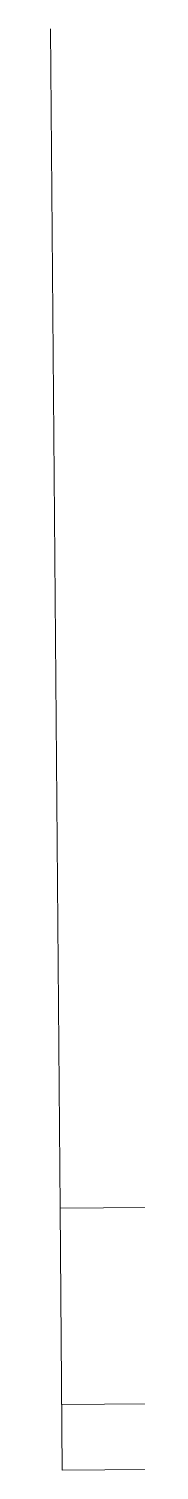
# Model space of a CAD drawing. Header units: millimetres. Extents: x -10474 to 67905, y -3824 to 44223.
# Drawn here: x 55249.3 to 55275.7, y 30001.9 to 30441.9 of the extents above; entities that cross this region are included whole.
import ezdxf

# ---------------------------------------------------------------- set-up
doc = ezdxf.new("R2010")
doc.units = ezdxf.units.MM
doc.layers.add('_ Окна', color=7, linetype='Continuous', lineweight=9)
doc.layers.add('Окна', color=7, linetype='Continuous', lineweight=9)

# ---------------------------------------------------------------- blocks, each defined once
blk = doc.blocks.new('окно трехпол с фрамугой - 1800 и 1820х2300_h___нов_ ок15-2116341-План потолков 2-го этажа')
at = {"layer": '_ Окна', "lineweight": 18}
for p, q in [((830, 135), (830, 75)), ((910, 75), (910, 135)), ((830, 75), (910, 75))]:
    blk.add_line(p, q, dxfattribs=at)
at = {"layer": '_ Окна'}
blk.add_line((890, 75), (890, 135), dxfattribs=at)
at = {"layer": 'Окна'}
for p, q in [((910, 75), (910, 135)), ((830, 75), (470, 75)), ((830, 75), (910, 75))]:
    blk.add_line(p, q, dxfattribs=at)

msp = doc.modelspace()

# ---------------------------------------------------------------- block references
at = {"layer": 'Окна', "rotation": 270.4633818725631}
msp.add_blockref('окно трехпол с фрамугой - 1800 и 1820х2300_h___нов_ ок15-2116341-План потолков 2-го этажа', (55170.469, 30911.248), dxfattribs=at)

doc.saveas('drawing.dxf')
